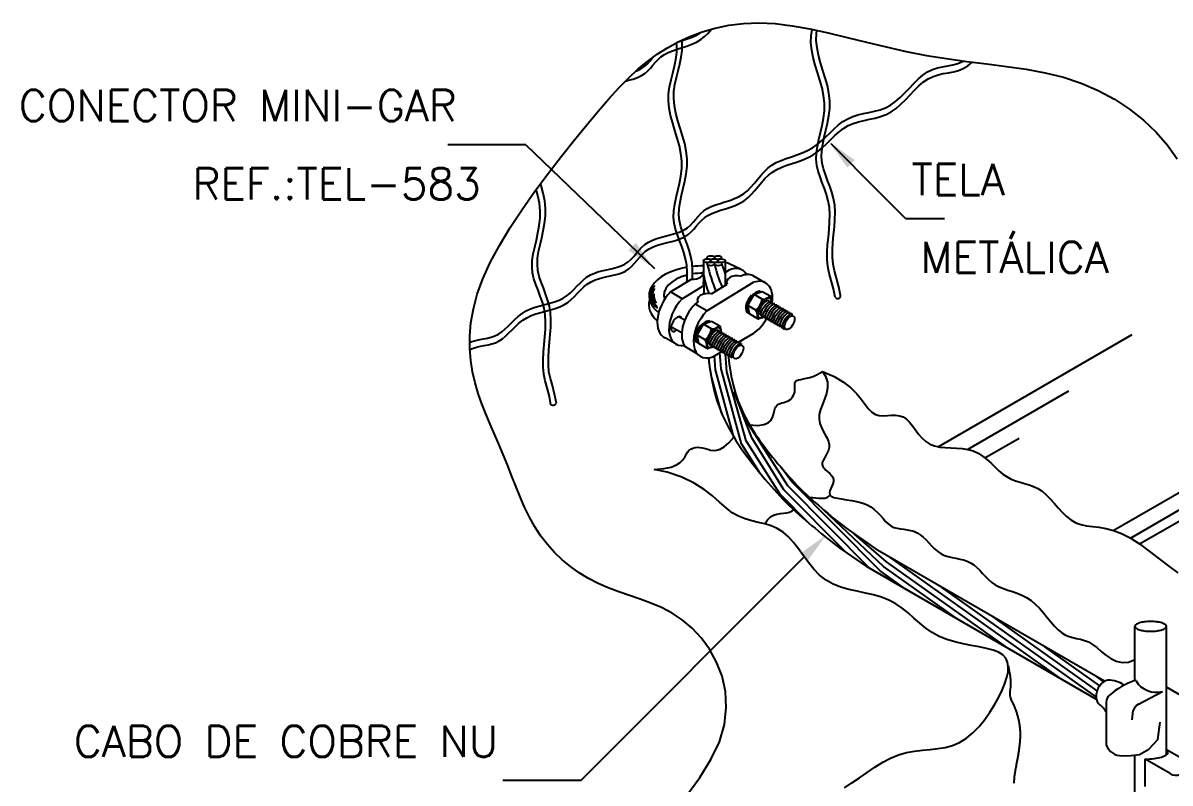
# Model space of a CAD drawing. Header units: millimetres. Extents: x -5251.1 to -5237, y -4718 to -4706.2.
# Drawn here: x -5251.11 to -5243.74, y -4711.09 to -4706.21 of the extents above; entities that cross this region are included whole.
import ezdxf
from ezdxf.enums import TextEntityAlignment as Align

# ---------------------------------------------------------------- set-up
doc = ezdxf.new("R2010")
doc.units = ezdxf.units.MM
doc.header["$LTSCALE"] = 10
doc.layers.add('Termotécnica', color=7, linetype='Continuous')
doc.styles.add('r80', font='romans.shx')

msp = doc.modelspace()

# ---------------------------------------------------------------- linework, layer by layer
at = {"layer": 'Termotécnica', "color": 2}
for p, q in [((-5247.879, -4706.9905), (-5248.379, -4706.9905)), ((-5247.879, -4706.9905), (-5247.0539, -4707.7853)), ((-5245.6146, -4707.2898), (-5245.919, -4706.9853)), ((-5245.4409, -4707.4632), (-5245.6146, -4707.2898)), ((-5245.4409, -4707.4632), (-5245.1909, -4707.4632)), ((-5246.7385, -4707.7345), (-5246.7385, -4707.8886)), ((-5246.5991, -4707.7346), (-5246.5991, -4707.8945)), ((-5246.4529, -4708.0224), (-5246.412, -4707.9515)), ((-5246.4308, -4707.9565), (-5246.4241, -4707.9604)), ((-5246.4243, -4707.9575), (-5246.4176, -4707.9614)), ((-5246.4243, -4707.9575), (-5246.4193, -4707.9645)), ((-5246.4241, -4707.9604), (-5246.4202, -4707.966)), ((-5246.3608, -4707.9338), (-5246.412, -4707.9515)), ((-5246.3617, -4707.9807), (-5246.412, -4707.9515)), ((-5246.307, -4707.9649), (-5246.3608, -4707.9338)), ((-5246.2967, -4708.0033), (-5246.303, -4707.9704)), ((-5246.4427, -4708.0755), (-5246.4529, -4708.0224)), ((-5246.4028, -4708.0512), (-5246.4529, -4708.0224)), ((-5246.3205, -4707.9903), (-5246.3219, -4708.0013)), ((-5246.3205, -4707.9903), (-5246.3219, -4708.0013)), ((-5246.3068, -4707.997), (-5246.3084, -4708.0091)), ((-5246.2934, -4708.0048), (-5246.295, -4708.0169)), ((-5246.2799, -4708.0125), (-5246.2813, -4708.0235)), ((-5246.2654, -4708.0207), (-5246.2668, -4708.0317)), ((-5246.2523, -4708.0285), (-5246.2538, -4708.0395)), ((-5246.2388, -4708.0364), (-5246.2403, -4708.0474)), ((-5246.2253, -4708.0442), (-5246.2268, -4708.0552)), ((-5246.8582, -4708.1155), (-5246.8988, -4708.0941)), ((-5246.3888, -4708.1066), (-5246.4427, -4708.0755)), ((-5246.3458, -4708.0947), (-5246.382, -4708.1073)), ((-5246.3776, -4708.0768), (-5246.3718, -4708.0735)), ((-5246.3776, -4708.0768), (-5246.3718, -4708.0735)), ((-5246.3704, -4708.0881), (-5246.3583, -4708.0813)), ((-5246.3569, -4708.0959), (-5246.3448, -4708.089)), ((-5246.3435, -4708.1037), (-5246.3314, -4708.0968)), ((-5246.329, -4708.1118), (-5246.3168, -4708.105)), ((-5246.3159, -4708.1197), (-5246.3038, -4708.1128)), ((-5246.3024, -4708.1275), (-5246.2903, -4708.1207)), ((-5246.2122, -4708.0519), (-5246.2136, -4708.0629)), ((-5246.1989, -4708.0596), (-5246.2003, -4708.0705)), ((-5246.1854, -4708.067), (-5246.1868, -4708.078)), ((-5246.1703, -4708.0742), (-5246.1721, -4708.0884)), ((-5246.8781, -4708.198), (-5246.9468, -4708.1618)), ((-5246.7785, -4708.213), (-5246.7376, -4708.1422)), ((-5246.7564, -4708.1471), (-5246.7497, -4708.151)), ((-5246.7499, -4708.1481), (-5246.7432, -4708.1521)), ((-5246.7499, -4708.1481), (-5246.7449, -4708.1552)), ((-5246.7497, -4708.151), (-5246.7458, -4708.1566)), ((-5246.6864, -4708.1244), (-5246.7376, -4708.1422)), ((-5246.6873, -4708.1714), (-5246.7376, -4708.1422)), ((-5246.6326, -4708.1555), (-5246.6864, -4708.1244)), ((-5246.6461, -4708.1809), (-5246.6475, -4708.192)), ((-5246.6324, -4708.1876), (-5246.634, -4708.1998)), ((-5246.6223, -4708.194), (-5246.6286, -4708.161)), ((-5246.619, -4708.1954), (-5246.6206, -4708.2075)), ((-5246.2889, -4708.1353), (-5246.2768, -4708.1285)), ((-5246.2757, -4708.143), (-5246.2636, -4708.1362)), ((-5246.2624, -4708.1507), (-5246.2503, -4708.1438)), ((-5246.249, -4708.1582), (-5246.2369, -4708.1513)), ((-5246.2349, -4708.1656), (-5246.2228, -4708.1587)), ((-5246.2231, -4708.1762), (-5246.2147, -4708.1703)), ((-5246.7683, -4708.2662), (-5246.7785, -4708.213)), ((-5246.7284, -4708.2419), (-5246.7785, -4708.213)), ((-5246.7144, -4708.2973), (-5246.7683, -4708.2662)), ((-5246.7032, -4708.2674), (-5246.6974, -4708.2641)), ((-5246.6055, -4708.2032), (-5246.6069, -4708.2142)), ((-5246.591, -4708.2114), (-5246.5924, -4708.2223)), ((-5246.5779, -4708.2192), (-5246.5794, -4708.2302)), ((-5246.5644, -4708.227), (-5246.5659, -4708.238)), ((-5246.5509, -4708.2349), (-5246.5524, -4708.2458)), ((-5246.5378, -4708.2425), (-5246.5392, -4708.2535)), ((-5246.5245, -4708.2502), (-5246.5259, -4708.2612)), ((-5246.511, -4708.2577), (-5246.5124, -4708.2687)), ((-5246.4963, -4708.2656), (-5246.4977, -4708.2765)), ((-5246.6714, -4708.2854), (-5246.7076, -4708.2979)), ((-5246.696, -4708.2788), (-5246.6839, -4708.2719)), ((-5246.6825, -4708.2865), (-5246.6704, -4708.2797)), ((-5246.6691, -4708.2943), (-5246.657, -4708.2875)), ((-5246.6546, -4708.3025), (-5246.6424, -4708.2956)), ((-5246.6415, -4708.3103), (-5246.6294, -4708.3035)), ((-5246.628, -4708.3182), (-5246.6159, -4708.3113)), ((-5246.6145, -4708.326), (-5246.6024, -4708.3191)), ((-5246.6013, -4708.3337), (-5246.5892, -4708.3268)), ((-5246.588, -4708.3413), (-5246.5759, -4708.3345)), ((-5246.5746, -4708.3488), (-5246.5625, -4708.342)), ((-5246.5598, -4708.3567), (-5246.5477, -4708.3498)), ((-5247.5269, -4711.0703), (-5246.0937, -4709.6371)), ((-5243.9685, -4710.4277), (-5243.9685, -4710.0807)), ((-5243.766, -4710.904), (-5243.766, -4710.0807)), ((-5243.5774, -4710.5801), (-5243.766, -4710.4713)), ((-5243.9448, -4710.579), (-5243.7914, -4710.4986)), ((-5244.1523, -4710.5673), (-5244.1523, -4710.8422)), ((-5243.9856, -4710.6802), (-5243.9789, -4710.6202)), ((-5243.9685, -4711.2646), (-5243.9685, -4710.9062)), ((-5243.611, -4710.9606), (-5243.7618, -4710.8746)), ((-5243.9054, -4710.9322), (-5243.9054, -4711.1092)), ((-5243.7428, -4711.0255), (-5243.9028, -4710.9322)), ((-5247.5269, -4711.0703), (-5248.0269, -4711.0703))]:
    msp.add_line(p, q, dxfattribs=at)
at = {"layer": 'Termotécnica', "color": 3}
for p, q in [((-5246.5011, -4707.7898), (-5246.5787, -4707.7527)), ((-5246.7402, -4707.8055), (-5246.7385, -4707.8045)), ((-5246.5991, -4707.8093), (-5246.5753, -4707.7948)), ((-5246.9502, -4707.9352), (-5246.8154, -4707.8529)), ((-5246.8757, -4707.9783), (-5246.7361, -4707.893)), ((-5246.7361, -4707.893), (-5246.7361, -4707.9492)), ((-5246.7171, -4708.0564), (-5246.4167, -4707.8729)), ((-5246.6864, -4707.9478), (-5246.5853, -4707.886)), ((-5246.3459, -4707.8736), (-5246.4201, -4707.8308)), ((-5246.8757, -4707.9783), (-5246.9502, -4707.9352)), ((-5246.7927, -4708.0127), (-5246.7734, -4708.0009)), ((-5246.7171, -4708.0564), (-5246.7927, -4708.0127)), ((-5246.2942, -4708.0161), (-5246.2946, -4708.0142)), ((-5246.9093, -4708.2731), (-5246.9839, -4708.2301)), ((-5246.6198, -4708.2067), (-5246.6202, -4708.2049)), ((-5246.5136, -4708.2564), (-5246.4144, -4708.2001)), ((-5246.7779, -4708.3313), (-5246.854, -4708.2879)), ((-5246.6774, -4708.3507), (-5246.6166, -4708.3155)), ((-5244.1631, -4710.4329), (-5245.6212, -4709.591)), ((-5244.2151, -4710.5495), (-5245.6925, -4709.6965))]:
    msp.add_line(p, q, dxfattribs=at)
at = {"layer": 'Termotécnica', "color": 1}
for p, q in [((-5245.2318, -4708.9279), (-5243.9856, -4708.2084)), ((-5246.6258, -4708.4275), (-5246.6343, -4708.3258)), ((-5246.588, -4708.4482), (-5246.5977, -4708.3316)), ((-5246.6999, -4708.4048), (-5246.7038, -4708.3577)), ((-5246.6614, -4708.4338), (-5246.6687, -4708.3457)), ((-5246.623, -4708.7102), (-5246.6843, -4708.4864)), ((-5246.5429, -4708.8669), (-5246.6614, -4708.4338)), ((-5246.494, -4708.9094), (-5246.6258, -4708.4275)), ((-5246.4636, -4708.8901), (-5246.588, -4708.4482)), ((-5246.4272, -4708.8703), (-5246.5419, -4708.5749)), ((-5245.0428, -4708.9451), (-5244.3932, -4708.5701)), ((-5246.1977, -4709.1791), (-5246.4768, -4708.7415)), ((-5246.3739, -4709.0993), (-5246.494, -4708.9094)), ((-5246.2487, -4709.2299), (-5246.4636, -4708.8901)), ((-5246.2232, -4709.2045), (-5246.4272, -4708.8703)), ((-5244.9316, -4709.0002), (-5244.7113, -4708.873)), ((-5244.1071, -4709.4651), (-5243.0677, -4708.8651)), ((-5243.9389, -4709.5521), (-5242.9069, -4708.9563)), ((-5246.1722, -4709.1538), (-5246.2378, -4709.0636)), ((-5245.6041, -4709.7249), (-5246.1722, -4709.1538)), ((-5245.8253, -4709.6045), (-5246.2232, -4709.2045)), ((-5245.6704, -4709.7093), (-5246.1977, -4709.1791)), ((-5246.0568, -4709.4228), (-5246.2487, -4709.2299)), ((-5245.5833, -4709.6956), (-5246.0056, -4709.2977)), ((-5243.9974, -4709.514), (-5243.5568, -4709.2597)), ((-5245.5625, -4709.6663), (-5245.7712, -4709.4871)), ((-5244.7713, -4710.2284), (-5245.5625, -4709.6663)), ((-5244.4399, -4710.4197), (-5245.5416, -4709.637)), ((-5245.4341, -4709.8457), (-5245.6041, -4709.7249)), ((-5245.1027, -4710.037), (-5245.5833, -4709.6956)), ((-5244.2173, -4710.5338), (-5245.2102, -4709.8283)), ((-5244.2111, -4710.494), (-5244.8788, -4710.0196)), ((-5244.1946, -4710.4617), (-5244.5474, -4710.211)), ((-5244.1685, -4710.4361), (-5244.216, -4710.4023))]:
    msp.add_line(p, q, dxfattribs=at)
at = {"layer": 'Termotécnica', "color": 2}
for points in [[(-5246.8461, -4711.1645), (-5246.7621, -4711.0497), (-5246.6905, -4710.9348), (-5246.6364, -4710.8209), (-5246.6039, -4710.7095), (-5246.5918, -4710.6017), (-5246.5978, -4710.4985), (-5246.6192, -4710.4011), (-5246.6538, -4710.3105), (-5246.699, -4710.228), (-5246.7525, -4710.1546), (-5246.8117, -4710.0913), (-5246.8745, -4710.039), (-5246.94, -4709.996), (-5247.0074, -4709.9607), (-5247.0761, -4709.9312), (-5247.1453, -4709.9055), (-5247.2144, -4709.8818), (-5247.2827, -4709.8583), (-5247.3494, -4709.8331), (-5247.414, -4709.8047), (-5247.4761, -4709.7727), (-5247.5355, -4709.737), (-5247.5919, -4709.6975), (-5247.6451, -4709.6543), (-5247.6949, -4709.6073), (-5247.7409, -4709.5564), (-5247.7829, -4709.5015), (-5247.8209, -4709.4428), (-5247.8553, -4709.3807), (-5247.8868, -4709.3161), (-5247.9162, -4709.2495), (-5247.9439, -4709.1817), (-5247.9708, -4709.1134), (-5247.9974, -4709.0453), (-5248.0245, -4708.978), (-5248.0525, -4708.9121), (-5248.0809, -4708.8471), (-5248.109, -4708.7826), (-5248.1362, -4708.718), (-5248.1616, -4708.6528), (-5248.1848, -4708.5863), (-5248.2048, -4708.518), (-5248.2211, -4708.4474), (-5248.233, -4708.3739), (-5248.2393, -4708.2972), (-5248.2393, -4708.2168), (-5248.2318, -4708.1323), (-5248.2159, -4708.0434), (-5248.1905, -4707.9497), (-5248.1547, -4707.8508), (-5248.1074, -4707.7462), (-5248.0483, -4707.6361), (-5247.9791, -4707.5219), (-5247.9023, -4707.4057), (-5247.8202, -4707.2893), (-5247.7352, -4707.1749), (-5247.6497, -4707.0643), (-5247.5661, -4706.9596), (-5247.4868, -4706.8627), (-5247.4135, -4706.775), (-5247.3455, -4706.6964), (-5247.2814, -4706.6259), (-5247.2197, -4706.5627), (-5247.1592, -4706.5061), (-5247.0984, -4706.4553), (-5247.0359, -4706.4094), (-5246.9704, -4706.3676), (-5246.9007, -4706.3294), (-5246.8264, -4706.2952), (-5246.7474, -4706.2658), (-5246.6636, -4706.2417), (-5246.575, -4706.2238), (-5246.4814, -4706.2127), (-5246.3827, -4706.2091), (-5246.2787, -4706.2136), (-5246.1696, -4706.2266), (-5246.0557, -4706.2468), (-5245.9377, -4706.2722), (-5245.8162, -4706.3013), (-5245.6918, -4706.3321), (-5245.5652, -4706.3628), (-5245.4369, -4706.3919), (-5245.3075, -4706.4173), (-5245.1777, -4706.4381), (-5245.0481, -4706.4554), (-5244.9194, -4706.4713), (-5244.7923, -4706.4875), (-5244.6674, -4706.5061), (-5244.5453, -4706.5289), (-5244.4269, -4706.5579), (-5244.3126, -4706.595), (-5244.2033, -4706.6416), (-5244.0996, -4706.6973), (-5244.0026, -4706.7612), (-5243.9129, -4706.8325), (-5243.8314, -4706.9102), (-5243.759, -4706.9934), (-5243.6964, -4707.0813)], [(-5247.2382, -4706.5817), (-5247.2204, -4706.5771), (-5247.1905, -4706.5687), (-5247.1625, -4706.559), (-5247.1373, -4706.5472), (-5247.1155, -4706.5328), (-5247.0966, -4706.5163), (-5247.0794, -4706.4983), (-5247.0633, -4706.4796), (-5247.0471, -4706.4608), (-5247.0301, -4706.4425), (-5247.0112, -4706.4255), (-5246.9896, -4706.4105), (-5246.9647, -4706.3978), (-5246.9369, -4706.3869), (-5246.907, -4706.377), (-5246.876, -4706.3674), (-5246.8446, -4706.3573), (-5246.8136, -4706.3458), (-5246.7839, -4706.3323), (-5246.7563, -4706.3159), (-5246.7312, -4706.2962), (-5246.7083, -4706.2736), (-5246.6868, -4706.2493), (-5246.6859, -4706.2481)], [(-5246.9029, -4706.3306), (-5246.8802, -4706.3236), (-5246.8488, -4706.3135), (-5246.8178, -4706.302), (-5246.788, -4706.2885), (-5246.7604, -4706.2721), (-5246.7568, -4706.2693)], [(-5245.8934, -4707.9689), (-5245.9035, -4707.916), (-5245.9177, -4707.8606), (-5245.9305, -4707.8147), (-5245.9398, -4707.7719), (-5245.9441, -4707.7273), (-5245.9441, -4707.6804), (-5245.9412, -4707.632), (-5245.9367, -4707.5827), (-5245.932, -4707.5334), (-5245.9284, -4707.4848), (-5245.9273, -4707.4376), (-5245.93, -4707.3925), (-5245.9373, -4707.35), (-5245.9484, -4707.3099), (-5245.9618, -4707.2714), (-5245.9762, -4707.234), (-5245.99, -4707.1971), (-5246.002, -4707.1602), (-5246.0106, -4707.1226), (-5246.0146, -4707.0838), (-5246.0129, -4707.0433), (-5246.0067, -4707.0011), (-5245.9975, -4706.9575), (-5245.9868, -4706.9126), (-5245.9764, -4706.8666), (-5245.9677, -4706.8197), (-5245.9623, -4706.7719), (-5245.9618, -4706.7236), (-5245.9671, -4706.6749), (-5245.9773, -4706.6259), (-5245.9907, -4706.5769), (-5246.0057, -4706.528), (-5246.0205, -4706.4794), (-5246.0336, -4706.4313), (-5246.0434, -4706.3839), (-5246.0481, -4706.3373), (-5246.0468, -4706.2917), (-5246.0409, -4706.25)], [(-5245.8585, -4707.9584), (-5245.8694, -4707.9013), (-5245.8836, -4707.846), (-5245.8964, -4707.8), (-5245.9057, -4707.7572), (-5245.9099, -4707.7126), (-5245.91, -4707.6657), (-5245.9071, -4707.6173), (-5245.9026, -4707.5681), (-5245.8979, -4707.5188), (-5245.8943, -4707.4702), (-5245.8932, -4707.4229), (-5245.8958, -4707.3778), (-5245.9032, -4707.3354), (-5245.9143, -4707.2952), (-5245.9277, -4707.2567), (-5245.9421, -4707.2193), (-5245.9559, -4707.1824), (-5245.9679, -4707.1455), (-5245.9765, -4707.1079), (-5245.9805, -4707.0691), (-5245.9788, -4707.0286), (-5245.9725, -4706.9865), (-5245.9633, -4706.9429), (-5245.9527, -4706.898), (-5245.9423, -4706.8519), (-5245.9336, -4706.805), (-5245.9282, -4706.7573), (-5245.9276, -4706.7089), (-5245.933, -4706.6602), (-5245.9432, -4706.6112), (-5245.9566, -4706.5622), (-5245.9715, -4706.5133), (-5245.9864, -4706.4647), (-5245.9995, -4706.4166), (-5246.0092, -4706.3692), (-5246.014, -4706.3226), (-5246.0127, -4706.277), (-5246.0098, -4706.2567)], [(-5246.8451, -4707.871), (-5246.844, -4707.8564), (-5246.8429, -4707.8092), (-5246.8456, -4707.7641), (-5246.8529, -4707.7216), (-5246.864, -4707.6814), (-5246.8774, -4707.6429), (-5246.8918, -4707.6055), (-5246.9056, -4707.5687), (-5246.9176, -4707.5317), (-5246.9262, -4707.4942), (-5246.9302, -4707.4553), (-5246.9285, -4707.4148), (-5246.9223, -4707.3727), (-5246.9131, -4707.3291), (-5246.9024, -4707.2842), (-5246.892, -4707.2382), (-5246.8833, -4707.1912), (-5246.8779, -4707.1435), (-5246.8774, -4707.0952), (-5246.8828, -4707.0464), (-5246.893, -4706.9975), (-5246.9063, -4706.9484), (-5246.9213, -4706.8996), (-5246.9361, -4706.851), (-5246.9492, -4706.8029), (-5246.959, -4706.7554), (-5246.9637, -4706.7088), (-5246.9624, -4706.6632), (-5246.9561, -4706.6184), (-5246.9466, -4706.5742), (-5246.9355, -4706.5304), (-5246.9245, -4706.4868), (-5246.9153, -4706.4432), (-5246.9095, -4706.3994), (-5246.909, -4706.3552), (-5246.9115, -4706.3353)], [(-5246.8108, -4707.8531), (-5246.8099, -4707.8417), (-5246.8088, -4707.7945), (-5246.8115, -4707.7494), (-5246.8188, -4707.7069), (-5246.8299, -4707.6667), (-5246.8433, -4707.6283), (-5246.8577, -4707.5909), (-5246.8715, -4707.554), (-5246.8835, -4707.5171), (-5246.8921, -4707.4795), (-5246.8961, -4707.4407), (-5246.8944, -4707.4002), (-5246.8882, -4707.358), (-5246.8789, -4707.3144), (-5246.8683, -4707.2695), (-5246.8579, -4707.2235), (-5246.8492, -4707.1765), (-5246.8438, -4707.1288), (-5246.8433, -4707.0805), (-5246.8486, -4707.0318), (-5246.8588, -4706.9828), (-5246.8722, -4706.9338), (-5246.8872, -4706.8849), (-5246.902, -4706.8363), (-5246.9151, -4706.7882), (-5246.9249, -4706.7408), (-5246.9296, -4706.6942), (-5246.9283, -4706.6485), (-5246.922, -4706.6037), (-5246.9125, -4706.5595), (-5246.9014, -4706.5158), (-5246.8904, -4706.4722), (-5246.8812, -4706.4286), (-5246.8754, -4706.3848), (-5246.8749, -4706.3405), (-5246.8776, -4706.3188)], [(-5247.1702, -4706.5164), (-5247.1666, -4706.5152), (-5247.1415, -4706.5033), (-5247.1197, -4706.489), (-5247.1007, -4706.4725), (-5247.0836, -4706.4545), (-5247.0674, -4706.4358), (-5247.0597, -4706.4269)], [(-5248.2393, -4708.2585), (-5248.2259, -4708.2532), (-5248.2004, -4708.2457), (-5248.1749, -4708.2401), (-5248.1498, -4708.2354), (-5248.1251, -4708.2306), (-5248.1011, -4708.2247), (-5248.0778, -4708.2168), (-5248.0553, -4708.2059), (-5248.0339, -4708.1914), (-5248.0131, -4708.1739), (-5247.9925, -4708.1543), (-5247.9716, -4708.1335), (-5247.9501, -4708.1124), (-5247.9275, -4708.0919), (-5247.9034, -4708.073), (-5247.8773, -4708.0565), (-5247.849, -4708.0431), (-5247.819, -4708.0323), (-5247.7879, -4708.0231), (-5247.7563, -4708.0149), (-5247.7249, -4708.0066), (-5247.6944, -4707.9976), (-5247.6653, -4707.987), (-5247.6384, -4707.974), (-5247.6141, -4707.958), (-5247.5918, -4707.9396), (-5247.571, -4707.9196), (-5247.5509, -4707.8989), (-5247.5309, -4707.8783), (-5247.5103, -4707.8587), (-5247.4884, -4707.8409), (-5247.4646, -4707.8258), (-5247.4383, -4707.8139), (-5247.4102, -4707.8046), (-5247.3809, -4707.7971), (-5247.3511, -4707.7906), (-5247.3216, -4707.7842), (-5247.2932, -4707.7769), (-5247.2665, -4707.7681), (-5247.2423, -4707.7567), (-5247.2211, -4707.7423), (-5247.2023, -4707.7253), (-5247.185, -4707.7066), (-5247.1683, -4707.6869), (-5247.1515, -4707.6671), (-5247.1337, -4707.6479), (-5247.114, -4707.6302), (-5247.0916, -4707.6147), (-5247.0659, -4707.602), (-5247.0375, -4707.5916), (-5247.0075, -4707.5829), (-5246.9765, -4707.5749), (-5246.9457, -4707.5671), (-5246.9158, -4707.5587), (-5246.8878, -4707.5489), (-5246.8626, -4707.5371), (-5246.8408, -4707.5227), (-5246.8219, -4707.5062), (-5246.8047, -4707.4883), (-5246.7886, -4707.4696), (-5246.7724, -4707.4507), (-5246.7554, -4707.4325), (-5246.7365, -4707.4155), (-5246.7149, -4707.4004), (-5246.69, -4707.3877), (-5246.6622, -4707.3768), (-5246.6323, -4707.367), (-5246.6013, -4707.3574), (-5246.5699, -4707.3472), (-5246.5389, -4707.3358), (-5246.5092, -4707.3223), (-5246.4816, -4707.3059), (-5246.4565, -4707.2861), (-5246.4336, -4707.2636), (-5246.4121, -4707.2393), (-5246.3913, -4707.214), (-5246.3703, -4707.1887), (-5246.3485, -4707.1642), (-5246.3251, -4707.1416), (-5246.2994, -4707.1216), (-5246.2709, -4707.105), (-5246.2398, -4707.091), (-5246.2071, -4707.0787), (-5246.1731, -4707.0672), (-5246.1387, -4707.0557), (-5246.1044, -4707.043), (-5246.071, -4707.0283), (-5246.0389, -4707.0108), (-5246.0088, -4706.9896), (-5245.9803, -4706.9657), (-5245.9528, -4706.9401), (-5245.9258, -4706.9138), (-5245.8988, -4706.8879), (-5245.8713, -4706.8635), (-5245.8427, -4706.8417), (-5245.8126, -4706.8235), (-5245.7805, -4706.8097), (-5245.7467, -4706.7992), (-5245.7118, -4706.7909), (-5245.6763, -4706.7834), (-5245.6405, -4706.7754), (-5245.605, -4706.7656), (-5245.5703, -4706.7528), (-5245.5369, -4706.7356), (-5245.5051, -4706.7132), (-5245.4746, -4706.6867), (-5245.4451, -4706.6575), (-5245.4162, -4706.627), (-5245.3876, -4706.5969), (-5245.3588, -4706.5685), (-5245.3296, -4706.5433), (-5245.2994, -4706.5229), (-5245.2681, -4706.5081), (-5245.236, -4706.4979), (-5245.2033, -4706.4906), (-5245.1705, -4706.4845), (-5245.1379, -4706.478), (-5245.1058, -4706.4695), (-5245.0748, -4706.4572), (-5245.0674, -4706.4528)], [(-5248.2388, -4708.3038), (-5248.2218, -4708.297), (-5248.1962, -4708.2895), (-5248.1708, -4708.2839), (-5248.1457, -4708.2792), (-5248.121, -4708.2744), (-5248.0969, -4708.2685), (-5248.0736, -4708.2606), (-5248.0512, -4708.2497), (-5248.0298, -4708.2353), (-5248.0089, -4708.2178), (-5247.9883, -4708.1981), (-5247.9675, -4708.1773), (-5247.946, -4708.1562), (-5247.9234, -4708.1358), (-5247.8992, -4708.1168), (-5247.8732, -4708.1004), (-5247.8449, -4708.087), (-5247.8148, -4708.0761), (-5247.7837, -4708.0669), (-5247.7522, -4708.0587), (-5247.7208, -4708.0505), (-5247.6902, -4708.0415), (-5247.6612, -4708.0309), (-5247.6343, -4708.0178), (-5247.6099, -4708.0018), (-5247.5877, -4707.9834), (-5247.5669, -4707.9634), (-5247.5468, -4707.9427), (-5247.5268, -4707.9221), (-5247.5062, -4707.9025), (-5247.4843, -4707.8847), (-5247.4604, -4707.8696), (-5247.4342, -4707.8577), (-5247.406, -4707.8484), (-5247.3767, -4707.841), (-5247.347, -4707.8344), (-5247.3175, -4707.828), (-5247.2891, -4707.8208), (-5247.2624, -4707.8119), (-5247.2382, -4707.8006), (-5247.217, -4707.7861), (-5247.1981, -4707.7692), (-5247.1808, -4707.7504), (-5247.1642, -4707.7308), (-5247.1474, -4707.7109), (-5247.1295, -4707.6917), (-5247.1098, -4707.674), (-5247.0874, -4707.6585), (-5247.0617, -4707.6458), (-5247.0334, -4707.6355), (-5247.0033, -4707.6267), (-5246.9724, -4707.6187), (-5246.9415, -4707.6109), (-5246.9117, -4707.6025), (-5246.8837, -4707.5928), (-5246.8585, -4707.5809), (-5246.8367, -4707.5666), (-5246.8177, -4707.5501), (-5246.8006, -4707.5321), (-5246.7844, -4707.5134), (-5246.7683, -4707.4946), (-5246.7512, -4707.4763), (-5246.7324, -4707.4593), (-5246.7108, -4707.4443), (-5246.6858, -4707.4315), (-5246.658, -4707.4206), (-5246.6282, -4707.4108), (-5246.5972, -4707.4012), (-5246.5658, -4707.3911), (-5246.5348, -4707.3796), (-5246.5051, -4707.3661), (-5246.4774, -4707.3497), (-5246.4524, -4707.3299), (-5246.4295, -4707.3074), (-5246.408, -4707.2831), (-5246.3871, -4707.2578), (-5246.3662, -4707.2325), (-5246.3444, -4707.208), (-5246.321, -4707.1854), (-5246.2953, -4707.1654), (-5246.2667, -4707.1488), (-5246.2357, -4707.1348), (-5246.2029, -4707.1225), (-5246.169, -4707.1111), (-5246.1346, -4707.0995), (-5246.1003, -4707.0868), (-5246.0668, -4707.0722), (-5246.0348, -4707.0546), (-5246.0047, -4707.0335), (-5245.9762, -4707.0095), (-5245.9487, -4706.9839), (-5245.9217, -4706.9576), (-5245.8947, -4706.9317), (-5245.8672, -4706.9074), (-5245.8386, -4706.8855), (-5245.8084, -4706.8674), (-5245.7763, -4706.8535), (-5245.7426, -4706.843), (-5245.7077, -4706.8347), (-5245.6721, -4706.8272), (-5245.6364, -4706.8192), (-5245.6009, -4706.8094), (-5245.5662, -4706.7966), (-5245.5328, -4706.7794), (-5245.5009, -4706.757), (-5245.4704, -4706.7305), (-5245.441, -4706.7013), (-5245.4121, -4706.6708), (-5245.3835, -4706.6407), (-5245.3547, -4706.6123), (-5245.3254, -4706.5871), (-5245.2953, -4706.5667), (-5245.264, -4706.5519), (-5245.2318, -4706.5417), (-5245.1992, -4706.5344), (-5245.1663, -4706.5284), (-5245.1337, -4706.5219), (-5245.1017, -4706.5133), (-5245.0706, -4706.501), (-5245.0409, -4706.4834), (-5245.013, -4706.4597)], [(-5247.718, -4708.6589), (-5247.728, -4708.606), (-5247.7423, -4708.5507), (-5247.7551, -4708.5047), (-5247.7644, -4708.4619), (-5247.7686, -4708.4173), (-5247.7687, -4708.3704), (-5247.7658, -4708.322), (-5247.7613, -4708.2728), (-5247.7566, -4708.2235), (-5247.753, -4708.1749), (-5247.7519, -4708.1276), (-5247.7545, -4708.0825), (-5247.7619, -4708.0401), (-5247.773, -4707.9999), (-5247.7864, -4707.9614), (-5247.8007, -4707.924), (-5247.8146, -4707.8871), (-5247.8266, -4707.8502), (-5247.8352, -4707.8126), (-5247.8391, -4707.7738), (-5247.8375, -4707.7333), (-5247.8312, -4707.6912), (-5247.822, -4707.6476), (-5247.8114, -4707.6027), (-5247.801, -4707.5566), (-5247.7923, -4707.5097), (-5247.7869, -4707.4619), (-5247.7863, -4707.4136), (-5247.7917, -4707.3649), (-5247.8019, -4707.3159), (-5247.8122, -4707.2785)], [(-5247.6831, -4708.6485), (-5247.6939, -4708.5914), (-5247.7081, -4708.536), (-5247.7209, -4708.49), (-5247.7303, -4708.4472), (-5247.7345, -4708.4026), (-5247.7345, -4708.3557), (-5247.7316, -4708.3073), (-5247.7272, -4708.2581), (-5247.7225, -4708.2088), (-5247.7189, -4708.1602), (-5247.7178, -4708.113), (-5247.7204, -4708.0679), (-5247.7278, -4708.0254), (-5247.7389, -4707.9852), (-5247.7523, -4707.9467), (-5247.7666, -4707.9093), (-5247.7805, -4707.8725), (-5247.7924, -4707.8355), (-5247.8011, -4707.798), (-5247.805, -4707.7592), (-5247.8034, -4707.7186), (-5247.7971, -4707.6765), (-5247.7879, -4707.6329), (-5247.7773, -4707.588), (-5247.7669, -4707.542), (-5247.7582, -4707.495), (-5247.7527, -4707.4473), (-5247.7522, -4707.399), (-5247.7576, -4707.3502), (-5247.7678, -4707.3013), (-5247.7812, -4707.2523), (-5247.7845, -4707.2413)], [(-5246.4424, -4708.7872), (-5246.3898, -4708.7909), (-5246.3512, -4708.7864), (-5246.3241, -4708.7754), (-5246.3063, -4708.7598), (-5246.2954, -4708.7412), (-5246.2891, -4708.7214), (-5246.285, -4708.7023), (-5246.2808, -4708.6855), (-5246.2747, -4708.6723), (-5246.2666, -4708.6626), (-5246.2569, -4708.6556), (-5246.246, -4708.6506), (-5246.2345, -4708.6469), (-5246.2227, -4708.6438), (-5246.211, -4708.6405), (-5246.1999, -4708.6365), (-5246.1897, -4708.631), (-5246.1806, -4708.6242), (-5246.1726, -4708.6163), (-5246.1658, -4708.6075), (-5246.1602, -4708.598), (-5246.1559, -4708.588), (-5246.1529, -4708.5777), (-5246.1513, -4708.5674), (-5246.1511, -4708.5572), (-5246.1517, -4708.5472), (-5246.1525, -4708.5377), (-5246.1529, -4708.5289), (-5246.1523, -4708.5208), (-5246.1501, -4708.5136), (-5246.1457, -4708.5076), (-5246.1385, -4708.5028), (-5246.128, -4708.4992), (-5246.1142, -4708.4963), (-5246.0974, -4708.4932), (-5246.0778, -4708.489), (-5246.0555, -4708.4831), (-5246.0307, -4708.4745), (-5246.0037, -4708.4624), (-5245.9746, -4708.4461)], [(-5245.9746, -4708.4461), (-5245.9548, -4708.4753), (-5245.9431, -4708.5131), (-5245.9424, -4708.5504), (-5245.9496, -4708.587), (-5245.9616, -4708.6226), (-5245.9752, -4708.657), (-5245.9875, -4708.6899), (-5245.9952, -4708.7211), (-5245.996, -4708.7505), (-5245.991, -4708.7781), (-5245.9817, -4708.804), (-5245.9698, -4708.8284), (-5245.9571, -4708.8514), (-5245.9452, -4708.8733), (-5245.9359, -4708.894), (-5245.9307, -4708.9138), (-5245.931, -4708.9328), (-5245.9357, -4708.951), (-5245.9434, -4708.9683), (-5245.9527, -4708.9849), (-5245.9622, -4709.0006), (-5245.9703, -4709.0154), (-5245.9757, -4709.0294), (-5245.9768, -4709.0426), (-5245.9728, -4709.0548), (-5245.9646, -4709.0665), (-5245.9534, -4709.0778), (-5245.9408, -4709.089), (-5245.9282, -4709.1003), (-5245.9168, -4709.1119), (-5245.9081, -4709.1243), (-5245.9035, -4709.1375), (-5245.9038, -4709.1517), (-5245.9079, -4709.1667), (-5245.9141, -4709.1818), (-5245.9207, -4709.1968), (-5245.9261, -4709.2111), (-5245.9285, -4709.2243), (-5245.9262, -4709.2359), (-5245.9176, -4709.2456), (-5245.9015, -4709.2529), (-5245.8788, -4709.2586), (-5245.8512, -4709.2633), (-5245.8201, -4709.2678), (-5245.787, -4709.2728), (-5245.7534, -4709.2793), (-5245.7209, -4709.2878), (-5245.6909, -4709.2991), (-5245.6646, -4709.3138), (-5245.6416, -4709.3311), (-5245.6213, -4709.3501), (-5245.6029, -4709.3698), (-5245.5858, -4709.3893), (-5245.5692, -4709.4075), (-5245.5524, -4709.4235), (-5245.5347, -4709.4363), (-5245.5157, -4709.4454), (-5245.4953, -4709.4513), (-5245.4741, -4709.4551), (-5245.4523, -4709.458), (-5245.4303, -4709.4608), (-5245.4084, -4709.4646), (-5245.387, -4709.4705), (-5245.3664, -4709.4796), (-5245.3468, -4709.4924), (-5245.328, -4709.5084), (-5245.3097, -4709.5265), (-5245.2915, -4709.5458), (-5245.273, -4709.5653), (-5245.2541, -4709.584), (-5245.2342, -4709.6008), (-5245.213, -4709.6149), (-5245.1904, -4709.6255), (-5245.1667, -4709.6332), (-5245.1422, -4709.6391), (-5245.1173, -4709.6439), (-5245.0926, -4709.6487), (-5245.0683, -4709.6544), (-5245.045, -4709.6619), (-5245.023, -4709.6722), (-5245.0027, -4709.6859), (-5244.9835, -4709.7025), (-5244.9651, -4709.721), (-5244.9468, -4709.7407), (-5244.9282, -4709.7607), (-5244.9088, -4709.7802), (-5244.8879, -4709.7983), (-5244.865, -4709.8141), (-5244.8399, -4709.8272), (-5244.8128, -4709.8382), (-5244.7841, -4709.848), (-5244.7545, -4709.8577), (-5244.7243, -4709.8683), (-5244.6941, -4709.8806), (-5244.6643, -4709.8958), (-5244.6355, -4709.9147), (-5244.608, -4709.938), (-5244.5816, -4709.9647), (-5244.5563, -4709.9936), (-5244.5318, -4710.0231), (-5244.5079, -4710.0521), (-5244.4844, -4710.0792), (-5244.4612, -4710.1031), (-5244.438, -4710.1224), (-5244.4146, -4710.1363), (-5244.391, -4710.1458), (-5244.367, -4710.1524), (-5244.3427, -4710.1577), (-5244.318, -4710.1632), (-5244.2927, -4710.1704), (-5244.2669, -4710.1809), (-5244.2404, -4710.1962), (-5244.2132, -4710.217), (-5244.1848, -4710.2412), (-5244.1549, -4710.2658), (-5244.1229, -4710.2879), (-5244.0884, -4710.3045), (-5244.051, -4710.3128), (-5244.0103, -4710.3098), (-5243.9658, -4710.2925)], [(-5245.9746, -4708.4461), (-5245.8992, -4708.4778), (-5245.839, -4708.5132), (-5245.7915, -4708.5507), (-5245.7543, -4708.5886), (-5245.7248, -4708.6249), (-5245.7006, -4708.658), (-5245.6791, -4708.686), (-5245.6579, -4708.7072), (-5245.6349, -4708.7204), (-5245.6102, -4708.727), (-5245.5844, -4708.7289), (-5245.5579, -4708.7281), (-5245.5314, -4708.7265), (-5245.5054, -4708.7262), (-5245.4805, -4708.729), (-5245.4571, -4708.737), (-5245.4357, -4708.7514), (-5245.4157, -4708.7713), (-5245.3964, -4708.7949), (-5245.3771, -4708.8207), (-5245.357, -4708.8468), (-5245.3355, -4708.8718), (-5245.3117, -4708.8938), (-5245.285, -4708.9112), (-5245.2549, -4708.923), (-5245.2219, -4708.93), (-5245.1869, -4708.9337), (-5245.1505, -4708.9356), (-5245.1135, -4708.9372), (-5245.0769, -4708.9399), (-5245.0412, -4708.9453), (-5245.0073, -4708.9548), (-5244.9758, -4708.9694), (-5244.9465, -4708.9884), (-5244.9188, -4709.0104), (-5244.8923, -4709.0342), (-5244.8666, -4709.0585), (-5244.8411, -4709.0822), (-5244.8155, -4709.1038), (-5244.7893, -4709.1222), (-5244.7621, -4709.1365), (-5244.7342, -4709.1475), (-5244.7057, -4709.1564), (-5244.6769, -4709.1646), (-5244.6481, -4709.1732), (-5244.6196, -4709.1834), (-5244.5916, -4709.1966), (-5244.5644, -4709.2139), (-5244.5382, -4709.2361), (-5244.5126, -4709.2622), (-5244.4873, -4709.2906), (-5244.4617, -4709.3199), (-5244.4355, -4709.3486), (-5244.4082, -4709.3751), (-5244.3794, -4709.398), (-5244.3487, -4709.4157), (-5244.3156, -4709.4273), (-5244.28, -4709.4346), (-5244.2415, -4709.4398), (-5244.2, -4709.445), (-5244.1552, -4709.4528), (-5244.1068, -4709.4652), (-5244.0548, -4709.4845), (-5243.9987, -4709.5131), (-5243.9388, -4709.5521), (-5243.8765, -4709.5984), (-5243.8134, -4709.6476), (-5243.7513, -4709.6955), (-5243.692, -4709.738)], [(-5247.0544, -4709.0737), (-5246.9931, -4709.0686), (-5246.9465, -4709.0587), (-5246.9121, -4709.0452), (-5246.8875, -4709.0293), (-5246.8705, -4709.012), (-5246.8587, -4708.9945), (-5246.8498, -4708.9779), (-5246.8413, -4708.9634), (-5246.8314, -4708.9517), (-5246.8199, -4708.9429), (-5246.8069, -4708.9368), (-5246.7927, -4708.9332), (-5246.7776, -4708.9319), (-5246.7616, -4708.9326), (-5246.7452, -4708.9352), (-5246.7284, -4708.9393), (-5246.7113, -4708.9446), (-5246.6936, -4708.9495), (-5246.6747, -4708.9521), (-5246.654, -4708.9506), (-5246.631, -4708.9433), (-5246.6051, -4708.9282), (-5246.5758, -4708.9035), (-5246.5425, -4708.8675)], [(-5245.832, -4711.1173), (-5245.7852, -4711.0856), (-5245.7372, -4711.0518), (-5245.6881, -4711.0174), (-5245.6382, -4710.9839), (-5245.5877, -4710.953), (-5245.5367, -4710.9262), (-5245.4856, -4710.9051), (-5245.4344, -4710.8906), (-5245.3834, -4710.8813), (-5245.3329, -4710.8753), (-5245.283, -4710.8706), (-5245.2339, -4710.8652), (-5245.1859, -4710.8571), (-5245.1391, -4710.8444), (-5245.0938, -4710.825), (-5245.0502, -4710.7976), (-5245.0085, -4710.7631), (-5244.9693, -4710.7229), (-5244.9328, -4710.6786), (-5244.8993, -4710.6316), (-5244.8692, -4710.5836), (-5244.8429, -4710.5358), (-5244.8207, -4710.4899), (-5244.803, -4710.4471), (-5244.7902, -4710.4077), (-5244.7829, -4710.3718), (-5244.7814, -4710.3394), (-5244.7864, -4710.3107), (-5244.7982, -4710.2856), (-5244.8174, -4710.2643), (-5244.8445, -4710.2467), (-5244.8795, -4710.2329), (-5244.9214, -4710.2218), (-5244.9683, -4710.2122), (-5245.0188, -4710.203), (-5245.0713, -4710.1929), (-5245.1241, -4710.1809), (-5245.1757, -4710.1656), (-5245.2244, -4710.1459), (-5245.2691, -4710.1211), (-5245.3104, -4710.0922), (-5245.3494, -4710.0606), (-5245.3872, -4710.0277), (-5245.4249, -4709.9949), (-5245.4635, -4709.9637), (-5245.5042, -4709.9355), (-5245.5479, -4709.9117), (-5245.5954, -4709.8932), (-5245.646, -4709.8788), (-5245.6985, -4709.8669), (-5245.7519, -4709.8557), (-5245.805, -4709.8435), (-5245.8567, -4709.8287), (-5245.9059, -4709.8094), (-5245.9515, -4709.7841), (-5245.9927, -4709.7517), (-5246.0301, -4709.7134), (-5246.0647, -4709.6714), (-5246.0973, -4709.6277), (-5246.129, -4709.5843), (-5246.1606, -4709.5431), (-5246.1932, -4709.5063), (-5246.2275, -4709.4757), (-5246.2645, -4709.4529), (-5246.3036, -4709.4363), (-5246.3444, -4709.4238), (-5246.3863, -4709.4135), (-5246.4288, -4709.4031), (-5246.4713, -4709.3907), (-5246.5132, -4709.3741), (-5246.554, -4709.3512), (-5246.5938, -4709.3207), (-5246.635, -4709.2842), (-5246.6808, -4709.2439), (-5246.7343, -4709.2022), (-5246.7987, -4709.1613), (-5246.8771, -4709.1235), (-5246.9725, -4709.0912), (-5247.0544, -4709.0737)], [(-5246.057, -4709.2542), (-5246.055, -4709.2539), (-5246.0363, -4709.254), (-5246.0169, -4709.2558), (-5245.9973, -4709.258), (-5245.9782, -4709.2592), (-5245.9602, -4709.2582), (-5245.9438, -4709.2534), (-5245.9298, -4709.2437)], [(-5246.3444, -4709.4238), (-5246.3274, -4709.3971), (-5246.3083, -4709.3788), (-5246.2878, -4709.3672), (-5246.2665, -4709.3606), (-5246.2449, -4709.3571), (-5246.2238, -4709.3549), (-5246.2037, -4709.3523), (-5246.1852, -4709.3475), (-5246.1687, -4709.3392), (-5246.1597, -4709.3322)], [(-5244.7428, -4711.0867), (-5244.7428, -4711.083), (-5244.7429, -4711.0793), (-5244.7429, -4711.0755), (-5244.7428, -4711.0716), (-5244.7426, -4711.0677), (-5244.7424, -4711.0637), (-5244.7421, -4711.0597), (-5244.7418, -4711.0555), (-5244.7414, -4711.0513), (-5244.741, -4711.0471), (-5244.7405, -4711.0428), (-5244.74, -4711.0384), (-5244.7394, -4711.0339), (-5244.7388, -4711.0294), (-5244.7381, -4711.0249), (-5244.7374, -4711.0203), (-5244.7367, -4711.0156), (-5244.7359, -4711.0109), (-5244.7351, -4711.0061), (-5244.7343, -4711.0013), (-5244.7334, -4710.9964), (-5244.7325, -4710.9915), (-5244.7316, -4710.9865), (-5244.7307, -4710.9815), (-5244.7297, -4710.9764), (-5244.7288, -4710.9713), (-5244.7278, -4710.9661), (-5244.7268, -4710.9609), (-5244.7258, -4710.9557), (-5244.7248, -4710.9504), (-5244.7238, -4710.9451), (-5244.7228, -4710.9398), (-5244.7218, -4710.9344), (-5244.7208, -4710.929), (-5244.7198, -4710.9236), (-5244.7188, -4710.9181), (-5244.7178, -4710.9126), (-5244.7169, -4710.9071), (-5244.7159, -4710.9015), (-5244.715, -4710.8959), (-5244.7141, -4710.8903), (-5244.7132, -4710.8847), (-5244.7123, -4710.8791), (-5244.7115, -4710.8734), (-5244.7106, -4710.8677), (-5244.7099, -4710.862), (-5244.7091, -4710.8563), (-5244.7084, -4710.8506), (-5244.7077, -4710.8448), (-5244.7071, -4710.8391), (-5244.7065, -4710.8333), (-5244.7059, -4710.8276), (-5244.7054, -4710.8218), (-5244.705, -4710.816), (-5244.7046, -4710.8102), (-5244.7043, -4710.8044), (-5244.704, -4710.7986), (-5244.7037, -4710.7928), (-5244.7036, -4710.787), (-5244.7035, -4710.7812), (-5244.7034, -4710.7754), (-5244.7035, -4710.7696), (-5244.7036, -4710.7638), (-5244.7037, -4710.7581), (-5244.704, -4710.7523), (-5244.7043, -4710.7465), (-5244.7047, -4710.7408), (-5244.7052, -4710.735), (-5244.7057, -4710.7293), (-5244.7064, -4710.7235), (-5244.7071, -4710.7178), (-5244.7079, -4710.7121), (-5244.7087, -4710.7064), (-5244.7097, -4710.7007), (-5244.7107, -4710.695), (-5244.7118, -4710.6893), (-5244.713, -4710.6836), (-5244.7142, -4710.6779), (-5244.7156, -4710.6723), (-5244.717, -4710.6666), (-5244.7184, -4710.661), (-5244.72, -4710.6553), (-5244.7216, -4710.6497), (-5244.7234, -4710.644), (-5244.7252, -4710.6384), (-5244.727, -4710.6328), (-5244.729, -4710.6271), (-5244.731, -4710.6215), (-5244.7331, -4710.6159), (-5244.7353, -4710.6103), (-5244.7375, -4710.6046), (-5244.7398, -4710.599), (-5244.7422, -4710.5934), (-5244.7447, -4710.5878), (-5244.7472, -4710.5822), (-5244.7498, -4710.5766), (-5244.7525, -4710.571), (-5244.7553, -4710.5653), (-5244.7581, -4710.5597), (-5244.7609, -4710.5539), (-5244.7634, -4710.5478), (-5244.7657, -4710.5413), (-5244.7676, -4710.5343), (-5244.7689, -4710.5265), (-5244.7695, -4710.5179), (-5244.7694, -4710.5082), (-5244.7684, -4710.4974), (-5244.767, -4710.4847), (-5244.7658, -4710.4695), (-5244.7652, -4710.4513), (-5244.7659, -4710.4292), (-5244.7682, -4710.4027), (-5244.7729, -4710.371), (-5244.7803, -4710.3335)], [(-5244.0511, -4710.911), (-5243.9926, -4710.9085), (-5243.9392, -4710.9034), (-5243.8781, -4710.8678), (-5243.8221, -4710.8068), (-5243.8069, -4710.695)]]:
    msp.add_lwpolyline(points, dxfattribs=at)
at = {"layer": 'Termotécnica', "color": 3}
for points in [[(-5246.5804, -4708.337), (-5246.573, -4708.396), (-5246.5598, -4708.4747), (-5246.5456, -4708.5399), (-5246.5306, -4708.5939), (-5246.5151, -4708.6388), (-5246.4994, -4708.6768), (-5246.4836, -4708.7102), (-5246.468, -4708.7409), (-5246.4526, -4708.7694), (-5246.4373, -4708.7961), (-5246.4221, -4708.8211), (-5246.4068, -4708.8448), (-5246.3915, -4708.8675), (-5246.3761, -4708.8894), (-5246.3605, -4708.9108), (-5246.3447, -4708.9319), (-5246.3286, -4708.9528), (-5246.3124, -4708.9735), (-5246.2959, -4708.9941), (-5246.2791, -4709.0146), (-5246.2621, -4709.035), (-5246.2449, -4709.0553), (-5246.2275, -4709.0756), (-5246.2099, -4709.0959), (-5246.192, -4709.1161), (-5246.1738, -4709.1362), (-5246.1555, -4709.1562), (-5246.1369, -4709.1759), (-5246.1181, -4709.1953), (-5246.099, -4709.2144), (-5246.0798, -4709.2331), (-5246.0603, -4709.2513), (-5246.0406, -4709.2691), (-5246.0207, -4709.2866), (-5246.0008, -4709.3038), (-5245.9808, -4709.3208), (-5245.9608, -4709.3376), (-5245.9408, -4709.3542), (-5245.9209, -4709.3708), (-5245.9009, -4709.3876), (-5245.8792, -4709.4054), (-5245.8543, -4709.4253), (-5245.8244, -4709.4482), (-5245.7878, -4709.4752), (-5245.7429, -4709.5073), (-5245.6879, -4709.5456), (-5245.6212, -4709.591)], [(-5246.7058, -4708.3581), (-5246.6987, -4708.4144), (-5246.6845, -4708.4987), (-5246.6689, -4708.5704), (-5246.652, -4708.6316), (-5246.634, -4708.6838), (-5246.6156, -4708.7282), (-5246.5977, -4708.7661), (-5246.5805, -4708.7999), (-5246.5635, -4708.8313), (-5246.5466, -4708.8607), (-5246.5297, -4708.8885), (-5246.5129, -4708.9147), (-5246.4961, -4708.9396), (-5246.4793, -4708.9634), (-5246.4626, -4708.9862), (-5246.4459, -4709.0086), (-5246.429, -4709.0306), (-5246.4119, -4709.0524), (-5246.3946, -4709.074), (-5246.3771, -4709.0954), (-5246.3594, -4709.1166), (-5246.3416, -4709.1377), (-5246.3236, -4709.1587), (-5246.3053, -4709.1796), (-5246.2867, -4709.2007), (-5246.2677, -4709.2217), (-5246.2484, -4709.2427), (-5246.2287, -4709.2636), (-5246.2086, -4709.2844), (-5246.1882, -4709.3049), (-5246.1673, -4709.3251), (-5246.1463, -4709.3448), (-5246.1252, -4709.3638), (-5246.1042, -4709.3823), (-5246.0834, -4709.4003), (-5246.0627, -4709.4178), (-5246.0423, -4709.4349), (-5246.0222, -4709.4517), (-5246.0023, -4709.4683), (-5245.9819, -4709.4854), (-5245.9591, -4709.5042), (-5245.9325, -4709.5254), (-5245.9007, -4709.5497), (-5245.8625, -4709.5779), (-5245.8161, -4709.6111), (-5245.7599, -4709.6502), (-5245.6925, -4709.6965)]]:
    msp.add_lwpolyline(points, dxfattribs=at)
at = {"layer": 'Termotécnica', "color": 2}
msp.add_lwpolyline([(-5243.9685, -4710.0807, 0.236645), (-5243.9638, -4710.0902, 0.085557), (-5243.9388, -4710.1029, 0.043156), (-5243.9088, -4710.1094, 0.031861), (-5243.8672, -4710.112, 0.031861), (-5243.8257, -4710.1094, 0.043156), (-5243.7956, -4710.1029, 0.085557), (-5243.7707, -4710.0902, 0.236645), (-5243.766, -4710.0807, 0.236645), (-5243.7707, -4710.0712, 0.085557), (-5243.7956, -4710.0586, 0.043156), (-5243.8257, -4710.052, 0.031861), (-5243.8672, -4710.0494, 0.031861), (-5243.9088, -4710.052, 0.043156), (-5243.9388, -4710.0586, 0.085557), (-5243.9638, -4710.0712, 0.236645)], format="xyb", close=True, dxfattribs=at)
for points in [[(-5244.1742, -4710.4402, 0.057952), (-5244.1893, -4710.4547, 0.068674), (-5244.2072, -4710.4839, 0.068674), (-5244.2165, -4710.5168, 0.094064), (-5244.2149, -4710.5506, 0.032944)], [(-5244.1414, -4710.426, 0.138403), (-5244.1742, -4710.4402, 0.080567)], [(-5244.2148, -4710.5507, 0.023838), (-5244.2129, -4710.5566, 0.202617)]]:
    msp.add_lwpolyline(points, format="xyb", dxfattribs=at)
at = {"layer": 'Termotécnica', "color": 1}
for centre, radius, start, end in [((-5245.71, -4707.5933), 1.0549, 192.82808, 199.56691), ((-5245.6853, -4707.5234), 1.0549, 192.82808, 202.70948), ((-5245.8605, -4707.5716), 0.8282, 192.93987, 203.82109), ((-5245.4785, -4707.4107), 1.1933, 196.77146, 200.18871), ((-5246.984, -4707.9596), 0.0932, 136.53512, 237.75499), ((-5246.979, -4707.9606), 0.0885, 147.68727, 229.42866), ((-5246.9804, -4707.959), 0.0772, 170.42145, 217.65103)]:
    msp.add_arc(centre, radius, start, end, dxfattribs=at)
at = {"layer": 'Termotécnica', "color": 2}
for centre, radius, start, end in [((-5246.3551, -4707.9176), 0.0632, 263.81075, 314.50098), ((-5246.3111, -4707.9719), 0.00818, 10.88457, 60), ((-5245.8775, -4707.9584), 0.019, 213.22844, 360), ((-5246.47, -4707.9652), 0.1092, 307.99693, 352.0248), ((-5246.4541, -4708.0886), 0.0634, 345.58178, 36.10648), ((-5246.3847, -4708.0995), 0.00818, 240, 289.11647), ((-5246.7956, -4708.1559), 0.1092, 307.99693, 352.0248), ((-5246.6807, -4708.1082), 0.0632, 263.81075, 314.50098), ((-5246.6367, -4708.1626), 0.00818, 10.88457, 60), ((-5246.7797, -4708.2793), 0.0634, 345.58178, 36.10648), ((-5246.7103, -4708.2902), 0.00818, 240, 289.11647), ((-5247.7059, -4708.6358), 0.0261, 242.27024, 330.95821), ((-5244.144, -4710.6237), 0.1977, 57.34148, 89.23023), ((-5243.8097, -4710.8922), 0.4909, 108.87164, 130.97269), ((-5243.9666, -4710.4334), 0.006, 30.67725, 108.87164), ((-5243.8319, -4710.3535), 0.1506, 210.67725, 285.59136), ((-5244.0923, -4710.5669), 0.06, 130.97269, 180.38574), ((-5244.1645, -4710.5418), 0.0507, 196.97744, 231.09017), ((-5244.2788, -4710.696), 0.1413, 26.02537, 54.27646), ((-5243.9005, -4710.6504), 0.084, 121.80187, 158.9528), ((-5244.0547, -4710.8076), 0.1035, 199.55169, 272.0083), ((-5243.8751, -4710.6633), 0.2671, 277.0835, 286.69924), ((-5243.8334, -4710.8025), 0.1219, 286.69924, 305.91446), ((-5243.8334, -4710.9733), 0.1219, 54.08554, 56.43687), ((-5243.7715, -4710.8879), 0.0164, 0, 54.08554), ((-5243.7715, -4710.8879), 0.0164, 305.91446, 360), ((-5243.9028, -4710.4404), 0.4918, 269.6946, 270), ((-5243.9028, -4710.4404), 0.4918, 270, 277.0835), ((-5243.706, -4710.9682), 0.0681, 237.34405, 294.82251)]:
    msp.add_arc(centre, radius, start, end, dxfattribs=at)
for centre, major_axis, ratio in [((-5246.7152, -4707.7345), (0.0233, 0), 0.509483), ((-5246.6915, -4707.7142), (0.0233, 0), 0.509483), ((-5246.691, -4707.755), (0.0233, 0), 0.509483), ((-5246.6686, -4707.7345), (0.0233, 0), 0.509483), ((-5246.6453, -4707.7142), (0.0233, 0), 0.509483), ((-5246.6444, -4707.755), (0.0233, 0), 0.509483), ((-5246.6224, -4707.7346), (0.0233, 0), 0.509483), ((-5246.1855, -4708.1322), (-0.0246, -0.0427), 0.500279), ((-5246.5149, -4708.3203), (-0.0246, -0.0427), 0.500279)]:
    msp.add_ellipse(centre, major_axis=major_axis, ratio=ratio, dxfattribs=at)
at = {"layer": 'Termotécnica', "color": 3}
for centre, major_axis, ratio, start_param, end_param in [((-5246.6723, -4707.9285), (0.0999, 0.1726), 0.605501, 0.050793, 0.227524), ((-5246.8086, -4707.8129), (-0.0696, 0), 0.577432, 1.471972, 3.327416), ((-5246.5895, -4707.9676), (0.0999, 0.1726), 0.605501, 5.951176, 6.947318), ((-5246.5137, -4708.0066), (0.0999, 0.1726), 0.605501, 0.050793, 0.654032), ((-5246.671, -4707.8783), (-0.07, 0), 0.574214, 6.040237, 6.65805), ((-5246.5202, -4707.8713), (-0.07, 0), 0.574214, 4.402587, 6.65805), ((-5246.4395, -4708.0494), (0.0999, 0.1726), 0.605501, 5.312086, 6.887493), ((-5246.8923, -4708.0554), (0.0988, 0.171), 0.605501, 1.180363, 3.209212), ((-5246.7084, -4707.9859), (-0.07, 0), 0.574214, 4.392401, 6.664633), ((-5246.8171, -4708.0982), (0.0988, 0.171), 0.605501, 1.18345, 3.593101), ((-5246.7352, -4708.1337), (0.0988, 0.171), 0.605501, 1.176199, 2.925575), ((-5246.9119, -4708.1407), (-0.0267, -0.0462), 0.500279, 2.679526, 7.156957), ((-5246.6595, -4708.1774), (0.0988, 0.171), 0.605501, 1.175884, 3.777677), ((-5246.4399, -4708.0494), (0.0999, 0.1726), 0.605501, 4.057273, 4.750279)]:
    msp.add_ellipse(centre, major_axis=major_axis, ratio=ratio, start_param=start_param, end_param=end_param, dxfattribs=at)
at = {"layer": 'Termotécnica', "color": 2}
for centre, major_axis, ratio, start_param, end_param in [((-5246.7601, -4707.9546), (-0.3279, -0.0079), 0.564918, 4.959792, 6.891096), ((-5246.7505, -4707.9517), (0.2417, 0.0058), 0.564445, 1.950012, 3.336274), ((-5246.7586, -4707.9537), (0.3282, 0.0079), 0.564445, 1.496265, 1.713638), ((-5246.7459, -4708.0001), (0.3282, 0.0079), 0.564445, 1.536542, 1.75052), ((-5246.416, -4708.0015), (-0.0391, -0.067), 0.499695, -1.988379, 0.104156), ((-5246.4093, -4708.0054), (-0.0391, -0.067), 0.499695, 4.294745, 6.435996), ((-5246.4134, -4708.0031), (-0.0408, -0.07), 0.440757, 3.023327, 4.28105), ((-5246.4067, -4708.007), (-0.0408, -0.07), 0.440757, 3.185665, 4.034466), ((-5246.3449, -4708.0374), (-0.0355, -0.0615), 0.500279, -3.871922, 0.848217), ((-5246.7613, -4708.0134), (0.3282, 0.0079), 0.564445, 2.959952, 3.711341), ((-5246.3449, -4708.0374), (-0.0267, -0.0462), 0.500279, 2.861531, 6.228609), ((-5246.739, -4708.1937), (-0.0408, -0.07), 0.440757, 3.023327, 4.28105), ((-5246.7323, -4708.1976), (-0.0408, -0.07), 0.440757, 3.185665, 4.034466), ((-5246.7416, -4708.1922), (-0.0391, -0.067), 0.499695, -1.988379, 0.104156), ((-5246.7349, -4708.1961), (-0.0391, -0.067), 0.499695, 4.294745, 6.435996), ((-5246.6705, -4708.2281), (-0.0355, -0.0615), 0.500279, -3.871922, 0.848217), ((-5246.6705, -4708.2281), (-0.0267, -0.0462), 0.500279, 2.861531, 6.228609)]:
    msp.add_ellipse(centre, major_axis=major_axis, ratio=ratio, start_param=start_param, end_param=end_param, dxfattribs=at)
at = {"layer": 'Termotécnica', "color": 1}
for centre, major_axis, ratio, start_param, end_param in [((-5246.3521, -4708.0344), (-0.0318, -0.046), 0.279135, 3.653434, 5.169979), ((-5246.3521, -4708.0344), (-0.0318, -0.046), 0.279135, 3.653434, 5.169979), ((-5246.3385, -4708.0427), (-0.0319, -0.0459), 0.281547, 3.158868, 6.283185), ((-5246.325, -4708.05), (-0.0319, -0.0459), 0.281547, 3.158868, 6.283185), ((-5246.3116, -4708.0578), (-0.0319, -0.0459), 0.281547, 3.158868, 6.283185), ((-5246.297, -4708.0659), (-0.0319, -0.0459), 0.281547, 3.158868, 6.283185), ((-5246.284, -4708.0738), (-0.0319, -0.0459), 0.281547, 3.158868, 6.283185), ((-5246.2705, -4708.0816), (-0.0319, -0.0459), 0.281547, 3.158868, 6.283185), ((-5246.257, -4708.0894), (-0.0319, -0.0459), 0.281547, 3.158868, 6.283185), ((-5246.2438, -4708.0971), (-0.0319, -0.0459), 0.281547, 3.158868, 6.283185), ((-5246.2305, -4708.1048), (-0.0319, -0.0459), 0.281547, 3.158868, 6.283185), ((-5246.2171, -4708.1123), (-0.0319, -0.0459), 0.281547, 3.158868, 6.283185), ((-5246.2023, -4708.1201), (-0.0319, -0.0459), 0.281547, 3.158868, 6.283185), ((-5246.6777, -4708.225), (-0.0318, -0.046), 0.279135, 3.653434, 5.169979), ((-5246.6641, -4708.2333), (-0.0319, -0.0459), 0.281547, 3.158868, 6.283185), ((-5246.6506, -4708.2406), (-0.0319, -0.0459), 0.281547, 3.158868, 6.283185), ((-5246.1924, -4708.1321), (0.0307, 0.0444), 0.279135, 1.992205, 3.141593), ((-5246.6372, -4708.2484), (-0.0319, -0.0459), 0.281547, 3.158868, 6.283185), ((-5246.6226, -4708.2566), (-0.0319, -0.0459), 0.281547, 3.158868, 6.283185), ((-5246.6096, -4708.2644), (-0.0319, -0.0459), 0.281547, 3.158868, 6.283185), ((-5246.5961, -4708.2723), (-0.0319, -0.0459), 0.281547, 3.158868, 6.283185), ((-5246.5826, -4708.2801), (-0.0319, -0.0459), 0.281547, 3.158868, 6.283185), ((-5246.5694, -4708.2878), (-0.0319, -0.0459), 0.281547, 3.158868, 6.283185), ((-5246.5561, -4708.2954), (-0.0319, -0.0459), 0.281547, 3.158868, 6.283185), ((-5246.5427, -4708.3029), (-0.0319, -0.0459), 0.281547, 3.158868, 6.283185), ((-5246.5279, -4708.3108), (-0.0319, -0.0459), 0.281547, 3.158868, 6.283185)]:
    msp.add_ellipse(centre, major_axis=major_axis, ratio=ratio, start_param=start_param, end_param=end_param, dxfattribs=at)
at = {"layer": 'Termotécnica', "color": 2}
for points in [[(-5245.7676, -4707.089), (-5245.8146, -4707.1363), (-5245.933, -4706.9714)], [(-5247.2193, -4707.6678), (-5247.1722, -4707.6205), (-5247.0539, -4707.7853)], [(-5246.1173, -4709.6135), (-5246.0702, -4709.6608), (-5245.9518, -4709.4959)]]:
    msp.add_solid(points, dxfattribs=at)

# ---------------------------------------------------------------- texts
at = {"layer": 'Termotécnica', "color": 2, "style": 'r80'}
for s, p in [('CONECTOR MINI-GAR ', (-5251.1334, -4706.739)), ('REF.:TEL-583', (-5250.0192, -4707.2408)), ('TELA ', (-5245.4032, -4707.2133)), ('METÁLICA', (-5245.3443, -4707.7127)), ('CABO DE COBRE NU ', (-5250.7813, -4710.8188))]:
    msp.add_text(s, height=0.2, dxfattribs=at).set_placement(p, align=Align.MIDDLE_LEFT)

doc.saveas('drawing.dxf')
